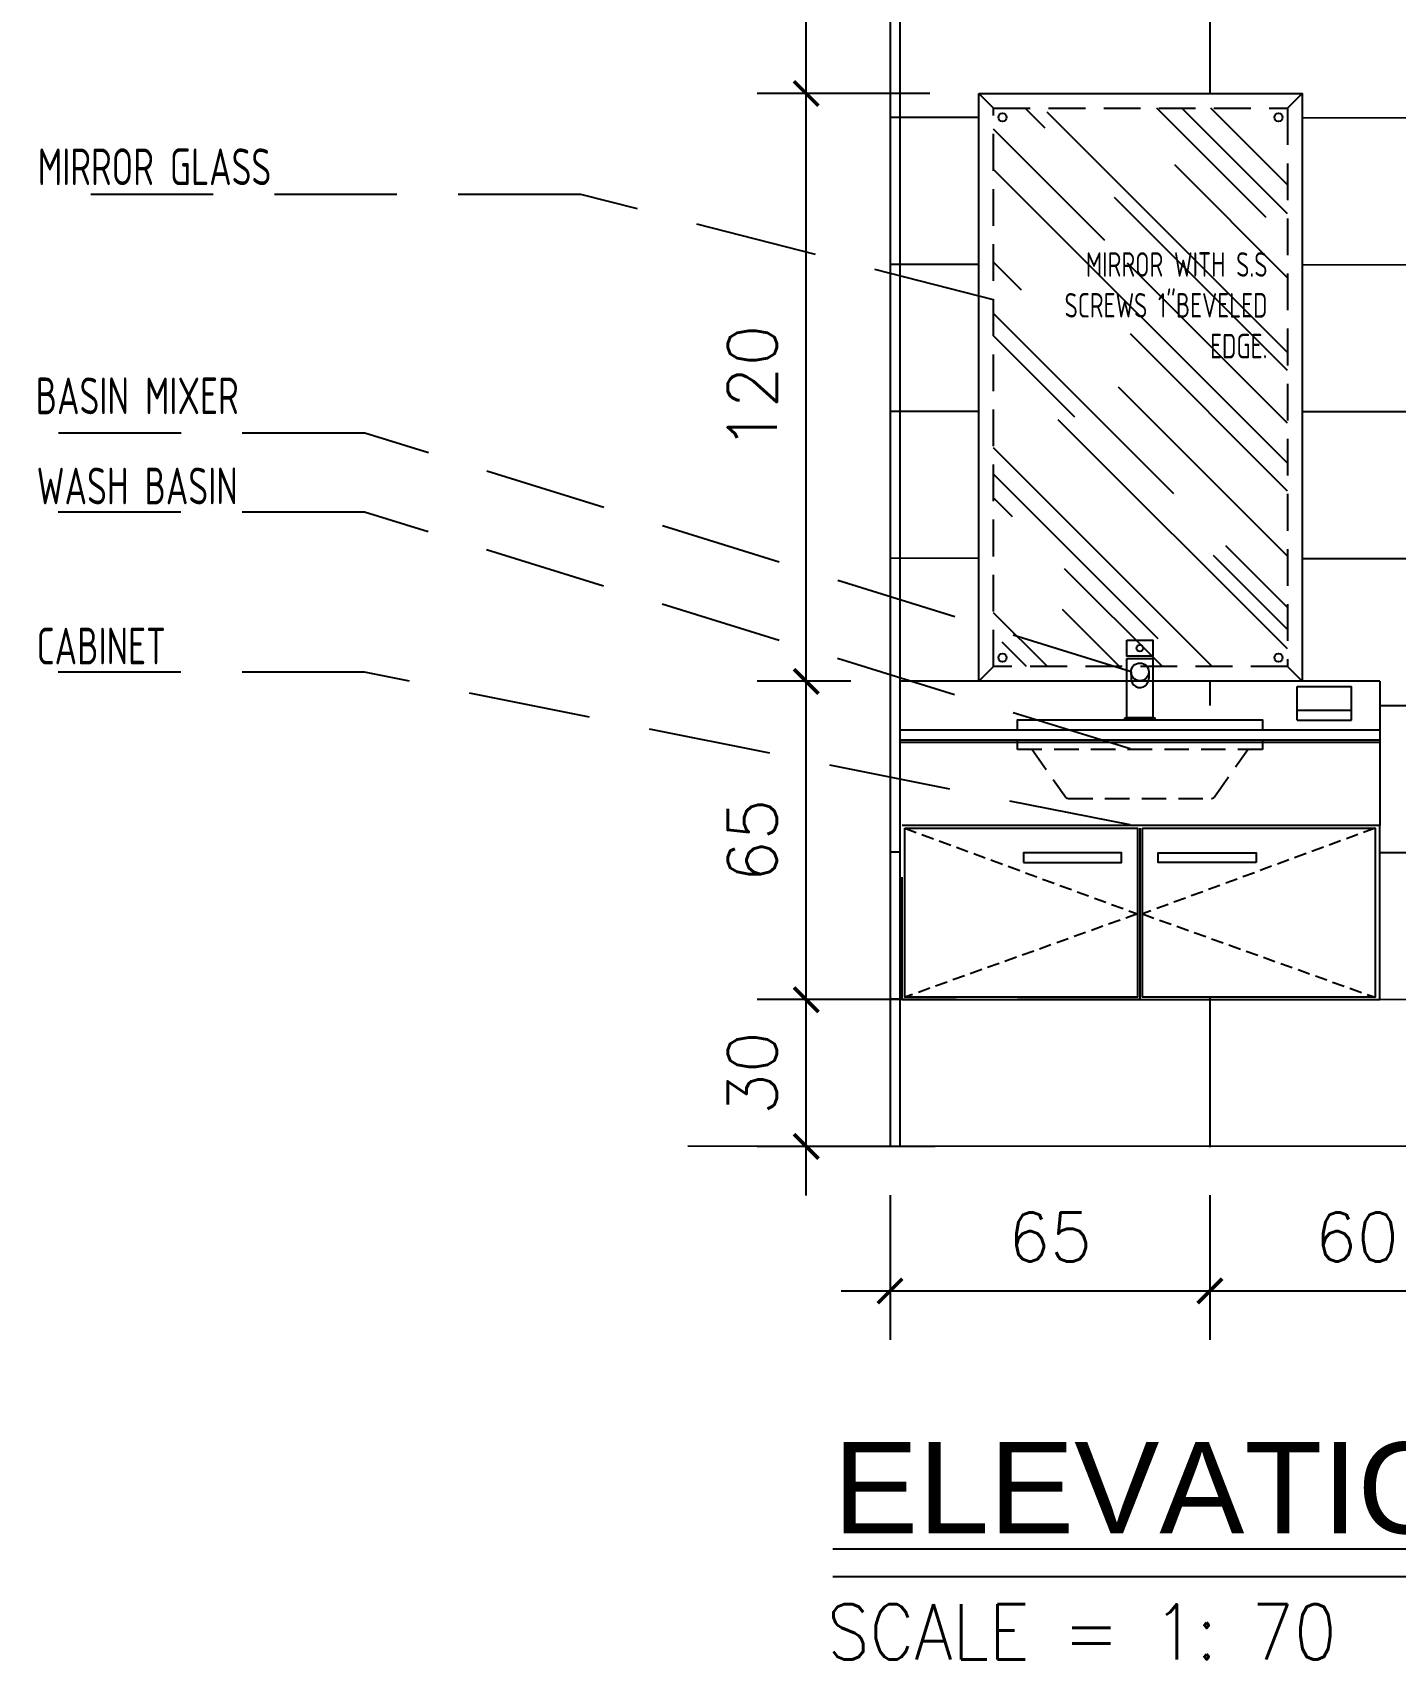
# Model space of a CAD drawing. Header units: centimetres. Extents: x -1797 to 2001, y -8788 to 1856.
# Drawn here: x -1088.2 to -810, y -853 to -520.8 of the extents above; entities that cross this region are included whole.
import ezdxf

# ---------------------------------------------------------------- set-up
doc = ezdxf.new("R2010")
doc.units = ezdxf.units.CM
doc.header["$LTSCALE"] = 100
doc.header["$MEASUREMENT"] = 0
doc.header["$PDMODE"] = 35
doc.linetypes.add('HIDDEN', pattern=[0.375, 0.25, -0.125])
doc.linetypes.add('HIDDEN2', pattern=[0.1875, 0.125, -0.0625])
for name, color, linetype in [('DIM', 1, 'Continuous'), ('HATCH', 8, 'Continuous'), ('HIDDEN -03', 8, 'HIDDEN'), ('ID_Flooring_02', 127, 'Continuous'), ('ID_Furniture-Fixed_01', 141, 'Continuous'), ('IDT-13Light-Hidden', 1, 'HIDDEN'), ('IDT-TXT25', 3, 'Continuous'), ('TEXT', 3, 'Continuous'), ('Text-1', 3, 'Continuous'), ('WALL-01', 7, 'Continuous'), ('WALL-03', 2, 'Continuous'), ('WALL-04', 1, 'Continuous'), ('WALL-05', 8, 'Continuous')]:
    doc.layers.add(name, color=color, linetype=linetype)
doc.styles.add('ART', font='arial.ttf')
doc.styles.add('HB25Small', font='ARCHSTYL.SHX', dxfattribs={"width": 0.8, "height": 2.5})
doc.styles.add('ISO', font='isocp2.shx', dxfattribs={"width": 0.8})
doc.styles.add('ROMANS', font='romans')
doc.dimstyles.new('AS-17-100', dxfattribs={"dimtxt": 10, "dimasz": 5, "dimexe": 10, "dimexo": 10, "dimgap": 6, "dimtad": 1, "dimtoh": 1, "dimdec": 0, "dimdsep": 46, "dimtxsty": 'ROMANS', "dimblk1": 'ARCHTICK', "dimblk2": 'ARCHTICK', "dimsah": 1, "dimcen": 25, "dimdle": 10, "dimclrd": 1, "dimclre": 1, "dimclrt": 2, "dimadec": 0, "dimazin": 0, "dimtfac": 1, "dimtdec": 0, "dimtofl": 0, "dimtmove": 2, "dimatfit": 3, "dimldrblk": 'ARCHTICK', "dimfxl": 1, "dimtolj": 1, "dimtzin": 0, "dimarcsym": 0})
doc.dimstyles.new('DIM DET', dxfattribs={"dimtxt": 0.05, "dimasz": 0.025, "dimexe": 0.025, "dimexo": 0.025, "dimgap": 0.025, "dimtad": 1, "dimzin": 0, "dimdsep": 46, "dimtxsty": 'ISO', "dimblk": 'ARCHTICK', "dimcen": 0.1, "dimdle": 0.025, "dimclrd": 15, "dimclre": 15, "dimclrt": 2, "dimadec": 0, "dimazin": 0, "dimtfac": 1, "dimtmove": 2, "dimatfit": 0, "dimldrblk": 'ARCHTICK', "dimfxl": 0.17, "dimtzin": 1, "dimarcsym": 0})

# ---------------------------------------------------------------- blocks, each defined once
blk = doc.blocks.new('wbmixer')
at = {"layer": 'ID_Furniture-Fixed_01'}
for p, q in [((-18.1, 98.2), (-18.1, 84.4)), ((18.1, 98.2), (18.1, 84.4))]:
    blk.add_line(p, q, dxfattribs=at)
for points in [[(-26.7, 162.7), (26.7, 162.7), (26.7, 130.3), (-26.7, 130.3)], [(-26.7, 125.8), (26.7, 125.8), (26.7, 4.7), (-26.7, 4.7)], [(-30.6, 4.7), (30.6, 4.7), (30.6, 0), (-30.6, 0)]]:
    blk.add_lwpolyline(points, close=True, dxfattribs=at)
for centre, radius in [((0, 146.5), 6.75), ((0, 98.2), 18.1)]:
    blk.add_circle(centre, radius, dxfattribs=at)
blk.add_arc((0, 84.4), 18.1, 157.5182, 0, dxfattribs=at)
blk = doc.blocks.new('_ARCHTICK')
at = {"color": 0, "linetype": 'ByBlock', "const_width": 0.15}
blk.add_lwpolyline([(-0.5, -0.5), (0.5, 0.5)], dxfattribs=at)
blk = doc.blocks.new('*D508')
at = {"layer": 'Defpoints', "color": 0, "transparency": 16777216}
for p in [(-930.26, -718.26), (-893.93, -718.26, 0), (-893.93, -748.23, 0)]:
    blk.add_point(p, dxfattribs=at)
at = {"layer": 'DIM', "color": 1, "lineweight": -2, "transparency": 16777216}
for p, q in [((-930.26, -758.23), (-930.26, -708.26)), ((-903.93, -718.26), (-940.26, -718.26)), ((-903.93, -748.23), (-940.26, -748.23))]:
    blk.add_line(p, q, dxfattribs=at)
at = {"layer": 'DIM', "color": 1, "lineweight": -2, "transparency": 16777216, "xscale": 5, "yscale": 5, "zscale": 5}
for p, rotation in [((-930.26, -718.26), 90), ((-930.26, -748.23), 270)]:
    blk.add_blockref('_ARCHTICK', p, dxfattribs=dict(at, rotation=rotation))
at = {"layer": 'DIM', "color": 2, "transparency": 16777216, "insert": (-941.26, -733.25), "char_height": 10, "attachment_point": 5, "rotation": 90, "style": 'ROMANS'}
blk.add_mtext('\\A1;30', dxfattribs=at)
blk = doc.blocks.new('*D509')
at = {"layer": 'Defpoints', "color": 0, "transparency": 16777216}
for p in [(-930.26, -653.26), (-911.15, -653.26), (-893.93, -718.26, 0)]:
    blk.add_point(p, dxfattribs=at)
at = {"layer": 'DIM', "color": 1, "lineweight": -2, "transparency": 16777216}
for p, q in [((-930.26, -728.26), (-930.26, -643.26)), ((-921.15, -653.26), (-940.26, -653.26)), ((-903.93, -718.26), (-940.26, -718.26))]:
    blk.add_line(p, q, dxfattribs=at)
at = {"layer": 'DIM', "color": 1, "lineweight": -2, "transparency": 16777216, "xscale": 5, "yscale": 5, "zscale": 5}
for p, rotation in [((-930.26, -653.26), 90), ((-930.26, -718.26), 270)]:
    blk.add_blockref('_ARCHTICK', p, dxfattribs=dict(at, rotation=rotation))
at = {"layer": 'DIM', "color": 2, "transparency": 16777216, "insert": (-941.26, -685.76), "char_height": 10, "attachment_point": 5, "rotation": 90, "style": 'ROMANS'}
blk.add_mtext('\\A1;65', dxfattribs=at)
blk = doc.blocks.new('*D510')
at = {"layer": 'Defpoints', "color": 0, "transparency": 16777216}
for p in [(-930.26, -533.26), (-895.03, -533.26), (-911.15, -653.26)]:
    blk.add_point(p, dxfattribs=at)
at = {"layer": 'DIM', "color": 1, "lineweight": -2, "transparency": 16777216}
for p, q in [((-930.26, -663.26), (-930.26, -523.26)), ((-905.03, -533.26), (-940.26, -533.26)), ((-921.15, -653.26), (-940.26, -653.26))]:
    blk.add_line(p, q, dxfattribs=at)
at = {"layer": 'DIM', "color": 1, "lineweight": -2, "transparency": 16777216, "xscale": 5, "yscale": 5, "zscale": 5}
for p, rotation in [((-930.26, -533.26), 90), ((-930.26, -653.26), 270)]:
    blk.add_blockref('_ARCHTICK', p, dxfattribs=dict(at, rotation=rotation))
at = {"layer": 'DIM', "color": 2, "transparency": 16777216, "insert": (-941.26, -593.26), "char_height": 10, "attachment_point": 5, "rotation": 90, "style": 'ROMANS'}
blk.add_mtext('\\A1;120', dxfattribs=at)
blk = doc.blocks.new('*D511')
at = {"layer": 'Defpoints', "color": 0, "transparency": 16777216}
for p in [(-930.26, -437.99), (-911.15, -437.99, 0), (-895.03, -533.26)]:
    blk.add_point(p, dxfattribs=at)
at = {"layer": 'DIM', "color": 1, "lineweight": -2, "transparency": 16777216}
for p, q in [((-930.26, -543.26), (-930.26, -427.99)), ((-921.15, -437.99), (-940.26, -437.99)), ((-905.03, -533.26), (-940.26, -533.26))]:
    blk.add_line(p, q, dxfattribs=at)
at = {"layer": 'DIM', "color": 1, "lineweight": -2, "transparency": 16777216, "xscale": 5, "yscale": 5, "zscale": 5}
for p, rotation in [((-930.26, -437.99), 90), ((-930.26, -533.26), 270)]:
    blk.add_blockref('_ARCHTICK', p, dxfattribs=dict(at, rotation=rotation))
at = {"layer": 'DIM', "color": 2, "transparency": 16777216, "insert": (-941.26, -485.63), "char_height": 10, "attachment_point": 5, "rotation": 90, "style": 'ROMANS'}
blk.add_mtext('\\A1;95', dxfattribs=at)
blk = doc.blocks.new('*D527')
at = {"layer": 'Defpoints', "color": 0, "transparency": 16777216}
for p in [(-913.15, -748.15), (-847.86, -748.15, 0), (-847.86, -777.73)]:
    blk.add_point(p, dxfattribs=at)
at = {"layer": 'DIM', "color": 1, "lineweight": -2, "transparency": 16777216}
for p, q in [((-913.15, -758.15), (-913.15, -787.73)), ((-847.86, -758.15), (-847.86, -787.73)), ((-923.15, -777.73), (-837.86, -777.73))]:
    blk.add_line(p, q, dxfattribs=at)
at = {"layer": 'DIM', "color": 1, "lineweight": -2, "transparency": 16777216, "xscale": 5, "yscale": 5, "zscale": 5, "rotation": 180}
blk.add_blockref('_ARCHTICK', (-913.15, -777.73), dxfattribs=at)
at = {"layer": 'DIM', "color": 1, "lineweight": -2, "transparency": 16777216, "xscale": 5, "yscale": 5, "zscale": 5}
blk.add_blockref('_ARCHTICK', (-847.86, -777.73), dxfattribs=at)
at = {"layer": 'DIM', "color": 2, "transparency": 16777216, "insert": (-880.5, -766.73), "char_height": 10, "attachment_point": 5, "style": 'ROMANS'}
blk.add_mtext('\\A1;65', dxfattribs=at)
blk = doc.blocks.new('*D528')
at = {"layer": 'Defpoints', "color": 0, "transparency": 16777216}
for p in [(-847.86, -748.15, 0), (-787.86, -748.28, 0), (-787.86, -777.73)]:
    blk.add_point(p, dxfattribs=at)
at = {"layer": 'DIM', "color": 1, "lineweight": -2, "transparency": 16777216}
for p, q in [((-847.86, -758.15), (-847.86, -787.73)), ((-787.86, -758.28), (-787.86, -787.73)), ((-857.86, -777.73), (-777.86, -777.73))]:
    blk.add_line(p, q, dxfattribs=at)
at = {"layer": 'DIM', "color": 1, "lineweight": -2, "transparency": 16777216, "xscale": 5, "yscale": 5, "zscale": 5, "rotation": 180}
blk.add_blockref('_ARCHTICK', (-847.86, -777.73), dxfattribs=at)
at = {"layer": 'DIM', "color": 1, "lineweight": -2, "transparency": 16777216, "xscale": 5, "yscale": 5, "zscale": 5}
blk.add_blockref('_ARCHTICK', (-787.86, -777.73), dxfattribs=at)
at = {"layer": 'DIM', "color": 2, "transparency": 16777216, "insert": (-817.86, -766.73), "char_height": 10, "attachment_point": 5, "style": 'ROMANS'}
blk.add_mtext('\\A1;60', dxfattribs=at)

msp = doc.modelspace()

# ---------------------------------------------------------------- hatches: boundary and pattern name
at = {"layer": 'HATCH'}
h = msp.add_hatch(dxfattribs=at)
h.set_pattern_fill('AR-RROOF', color=256, scale=20, angle=45, style=0)
h.set_pattern_definition([(135, (-909.4, -650.26), (-16.9706, 45.2548), [300, -40, 100, -20]), (135, (-921.139, -624.38), (32.951, 4.667), [60, -6.6, 120, -15]), (135, (-904.451, -631.167), (-64.0639, 83.0143), [160, -28, 80, -20])])
h.paths.add_polyline_path([(-832.03, -536.26), (-892.03, -536.26), (-892.03, -650.26), (-832.03, -650.26)])

# ---------------------------------------------------------------- linework, layer by layer
at = {"layer": 'HIDDEN -03'}
for p, q in [((-892.03, -536.26), (-895.03, -533.26)), ((-832.03, -536.26), (-829.03, -533.26)), ((-892.03, -650.26), (-895.03, -653.26)), ((-832.03, -650.26), (-829.03, -653.26))]:
    msp.add_line(p, q, dxfattribs=at)
at = {"layer": 'HIDDEN -03', "linetype": 'HIDDEN2', "ltscale": 0.6}
msp.add_lwpolyline([(-892.03, -536.26), (-832.03, -536.26), (-832.03, -650.26), (-892.03, -650.26)], close=True, dxfattribs=at)
at = {"layer": 'HIDDEN -03', "linetype": 'HIDDEN2', "ltscale": 0.4}
msp.add_lwpolyline([(-837.15, -665.26), (-837.15, -667.16), (-887.15, -667.16), (-887.15, -665.26)], dxfattribs=at)
msp.add_lwpolyline([(-884.15, -667.16), (-877.36, -676.86, 0.244735), (-876.78, -677.16), (-847.51, -677.16, 0.244735), (-846.94, -676.86), (-840.15, -667.16)], format="xyb", dxfattribs=at)
at = {"layer": 'HIDDEN -03'}
for points in [[(-862.15, -683.26), (-862.15, -718.26), (-910.65, -718.26), (-910.65, -683.26)], [(-910.65, -718.26), (-910.65, -683.26)]]:
    msp.add_lwpolyline(points, dxfattribs=at)
at = {"layer": 'HIDDEN -03', "ltscale": 0.1}
for points in [[(-910.15, -683.26), (-862.65, -700.76), (-910.15, -717.76)], [(-814.15, -683.26), (-861.65, -700.76), (-814.15, -717.76)]]:
    msp.add_lwpolyline(points, dxfattribs=at)
at = {"layer": 'ID_Flooring_02'}
for p, q in [((-847.86, -438.35, 0), (-847.86, -533.26, 0)), ((-895.03, -538.17), (-913.15, -538.15)), ((-723.15, -538.35), (-829.03, -538.24)), ((-895.03, -568.17), (-913.15, -568.15)), ((-723.15, -568.35), (-829.03, -568.24)), ((-895.03, -598.17), (-913.15, -598.15)), ((-723.15, -598.35), (-829.03, -598.24)), ((-895.03, -628.17), (-913.15, -628.15)), ((-723.15, -628.35), (-829.03, -628.24)), ((-847.86, -653.26, 0), (-847.86, -658.22, 0)), ((-911.15, -688.16), (-913.15, -688.15)), ((-723.15, -688.35), (-813.15, -688.26)), ((-911.15, -718.16), (-913.15, -718.15)), ((-847.86, -717.76, 0), (-847.86, -748.23, 0)), ((-723.15, -718.35), (-813.15, -718.26)), ((-847.86, -748.23, 0), (-847.86, -748.35, 0))]:
    msp.add_line(p, q, dxfattribs=at)
at = {"layer": 'ID_Furniture-Fixed_01'}
for p, q in [((-813.15, -653.26), (-911.15, -653.26)), ((-830.04, -661.18), (-830.04, -654.34)), ((-830.04, -654.34), (-818.95, -654.34)), ((-818.95, -661.18), (-818.95, -654.34)), ((-813.15, -653.26), (-813.15, -682.67)), ((-830.04, -659.18), (-818.95, -659.18)), ((-813.15, -663.26), (-911.15, -663.26)), ((-830.04, -661.18), (-818.95, -661.18)), ((-813.15, -665.26), (-911.15, -665.26)), ((-813.15, -665.76), (-911.15, -665.76)), ((-911.15, -683.26), (-911.15, -717.76)), ((-813.15, -682.67), (-910.65, -682.67)), ((-862.15, -683.26), (-862.15, -718.26)), ((-813.15, -718.26), (-813.15, -682.67)), ((-910.65, -718.26), (-813.15, -718.26))]:
    msp.add_line(p, q, dxfattribs=at)
for points in [[(-895.03, -533.26), (-829.03, -533.26), (-829.03, -653.26), (-895.03, -653.26)], [(-910.15, -683.26), (-862.65, -683.26), (-862.65, -717.76), (-910.15, -717.76)], [(-861.65, -683.26), (-814.15, -683.26), (-814.15, -717.76), (-861.65, -717.76)]]:
    msp.add_lwpolyline(points, close=True, dxfattribs=at)
msp.add_lwpolyline([(-887.15, -663.26), (-887.15, -661.16), (-837.15, -661.16), (-837.15, -663.26)], dxfattribs=at)
for centre in [(-890.19, -538.1), (-833.87, -538.1), (-890.19, -648.42), (-833.87, -648.42)]:
    msp.add_circle(centre, 0.837, dxfattribs=at)
at = {"layer": 'WALL-01'}
for p, q in [((-913.15, -388.35), (-913.15, -748.15)), ((-725.15, -658.35), (-813.15, -658.26)), ((-687.92, -748.35), (-954.44, -748.15))]:
    msp.add_line(p, q, dxfattribs=at)
at = {"layer": 'WALL-03'}
for p, q in [((-752.38, -830.45, 0), (-924.86, -830.45, 0)), ((-752.38, -836.1, 0), (-924.86, -836.1, 0))]:
    msp.add_line(p, q, dxfattribs=at)
at = {"layer": 'WALL-04'}
msp.add_line((-911.15, -436.15), (-911.15, -748.15), dxfattribs=at)
at = {"layer": 'WALL-05'}
for points in [[(-885.91, -690.26), (-865.91, -690.26), (-865.91, -688.26), (-885.91, -688.26)], [(-838.39, -690.26), (-858.39, -690.26), (-858.39, -688.26), (-838.39, -688.26)]]:
    msp.add_lwpolyline(points, close=True, dxfattribs=at)

# ---------------------------------------------------------------- block references
at = {"layer": 'IDT-13Light-Hidden', "xscale": 0.1000000000203727, "yscale": 0.1000000000203727, "zscale": 0.1000000000203727}
msp.add_blockref('wbmixer', (-862.15, -661.16), dxfattribs=at)

# ---------------------------------------------------------------- texts
at = {"layer": 'IDT-TXT25', "insert": (-836.11, -565.66), "char_height": 5, "width": 53.1943, "attachment_point": 3, "style": 'HB25Small'}
msp.add_mtext('MIRROR WITH S.S SCREWS 1"BEVELED EDGE.', dxfattribs=at)
at = {"layer": 'TEXT', "style": 'ART'}
msp.add_text('ELEVATION 4', height=18.6386, dxfattribs=at).set_placement((-924.76, -827.24, 0))
at = {"layer": 'TEXT', "style": 'ROMANS', "width": 0.9}
msp.add_text('SCALE = 1: 70', height=11.286, dxfattribs=at).set_placement((-926.03, -852.97, 0))
at = {"layer": 'Text-1', "color": 3, "style": 'HB25Small', "width": 0.8}
for s, p in [('MIRROR GLASS', (-1087.11, -551.96, 40.2)), ('BASIN MIXER', (-1087.53, -598.73)), ('WASH BASIN', (-1087.34, -617.13)), ('CABINET', (-1087.34, -649.81))]:
    msp.add_text(s, height=7.5, dxfattribs=at).set_placement(p)

# ---------------------------------------------------------------- dimensions: what is measured, and where the dimension line sits
at = {"layer": 'DIM'}
for base, p1, p2, picture, middle in [((-930.26, -437.99), (-895.03, -533.26), (-911.15, -437.99, 0), '*D511', (-941.26, -485.63)), ((-930.26, -533.26), (-911.15, -653.26), (-895.03, -533.26), '*D510', (-941.26, -593.26)), ((-930.26, -653.26), (-893.93, -718.26, 0), (-911.15, -653.26), '*D509', (-941.26, -685.76)), ((-930.26, -718.26), (-893.93, -748.23, 0), (-893.93, -718.26, 0), '*D508', (-941.26, -733.25))]:
    dim = msp.add_linear_dim(base=base, p1=p1, p2=p2, angle=90, dimstyle='AS-17-100', dxfattribs=at)
    dim.commit()
    dim.dimension.update_dxf_attribs({"geometry": picture, "text_midpoint": middle})
for base, p1, p2, picture, middle in [((-847.86, -777.73), (-913.15, -748.15), (-847.86, -748.15, 0), '*D527', (-880.5, -766.73)), ((-787.86, -777.73), (-847.86, -748.15, 0), (-787.86, -748.28, 0), '*D528', (-817.86, -766.73))]:
    dim = msp.add_linear_dim(base=base, p1=p1, p2=p2, dimstyle='AS-17-100', dxfattribs=at)
    dim.commit()
    dim.dimension.update_dxf_attribs({"geometry": picture, "text_midpoint": middle})

# ---------------------------------------------------------------- leaders
at = {"layer": 'HIDDEN -03'}
for points in [[(-892.03, -575.4), (-976.29, -553.84), (-1088.17, -553.84)], [(-864.15, -651.25), (-1020.36, -602.59), (-1088.17, -602.59)], [(-864.15, -667.08), (-1020.42, -618.75), (-1087.99, -618.75)], [(-864.15, -682.59), (-1020.42, -651.43), (-1087.99, -651.43)]]:
    msp.add_leader(points, dimstyle='DIM DET', override={"dimasz": 0.04, "dimtad": 0, "dimclrd": 251, "dimldrblk": 'Dot', "dimfxl": 0.1}, dxfattribs=at)

doc.saveas('drawing.dxf')
